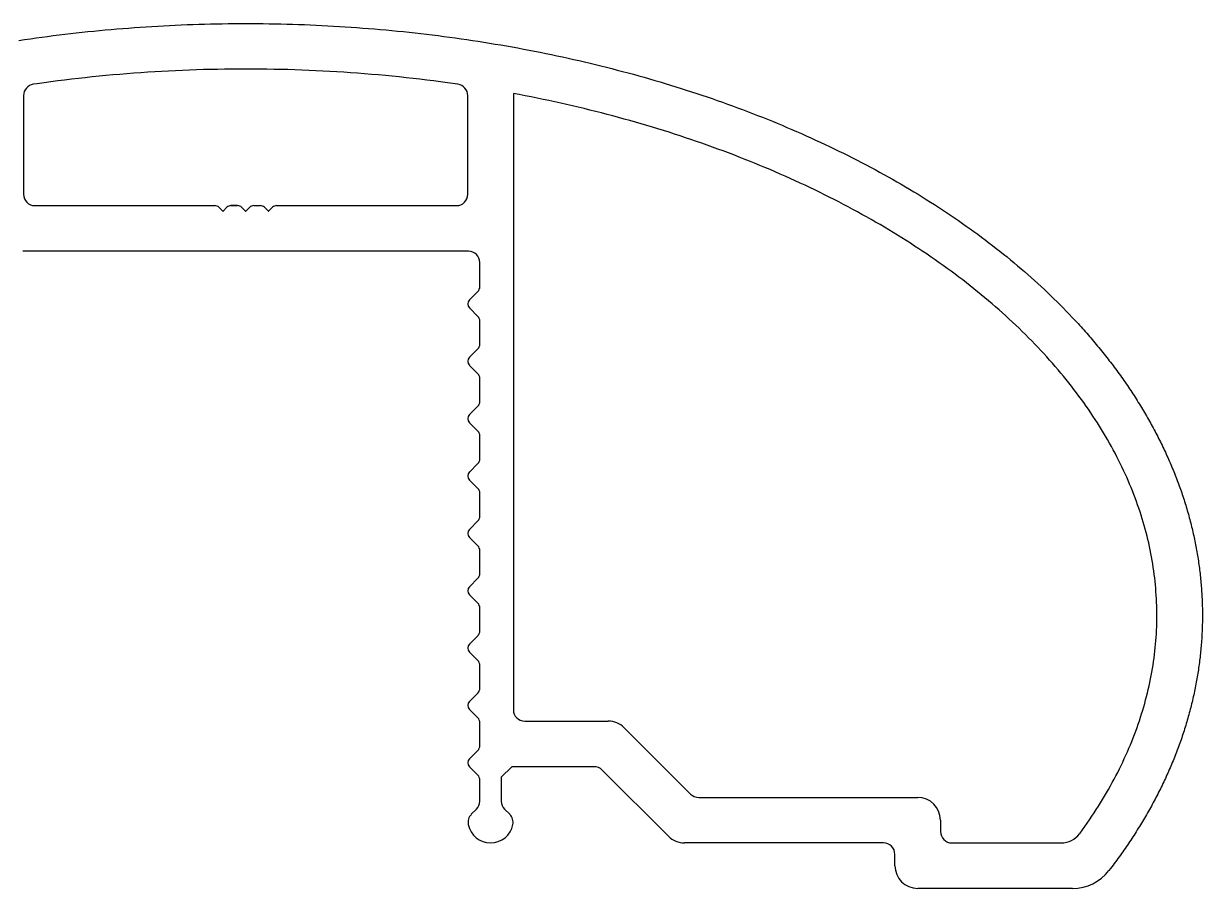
# Model space of a CAD drawing. Header units: inches. Extents: x -41 to 43, y 0.9 to 38.9.
# Drawn here: x -8.7 to 43, y 0.9 to 38.9 of the extents above; entities that cross this region are included whole.
import ezdxf

# ---------------------------------------------------------------- set-up
doc = ezdxf.new("R2010")
doc.units = ezdxf.units.IN
doc.header["$MEASUREMENT"] = 0
doc.layers.add('1', color=7, linetype='Continuous')

msp = doc.modelspace()

# ---------------------------------------------------------------- linework, layer by layer
at = {"color": 6}
for p, q in [((-2.061, 38.812), (-1.804, 38.823)), ((-1.804, 38.823), (-1.547, 38.834)), ((-1.547, 38.834), (-1.29, 38.843)), ((-1.29, 38.843), (-1.033, 38.851)), ((-1.033, 38.851), (-0.775, 38.859)), ((-0.775, 38.859), (-0.518, 38.865)), ((-0.518, 38.865), (-0.26, 38.87)), ((-0.26, 38.87), (-0.003, 38.875)), ((-0.003, 38.875), (0.255, 38.878)), ((0.255, 38.878), (0.513, 38.881)), ((0.513, 38.881), (0.77, 38.882)), ((0.77, 38.882), (1.028, 38.883)), ((1.028, 38.883), (1.286, 38.882)), ((1.286, 38.882), (1.544, 38.881)), ((1.544, 38.881), (1.801, 38.878)), ((1.801, 38.878), (2.059, 38.875)), ((2.059, 38.875), (2.317, 38.87)), ((2.317, 38.87), (2.574, 38.865)), ((2.574, 38.865), (2.832, 38.859)), ((2.832, 38.859), (3.089, 38.851)), ((3.089, 38.851), (3.347, 38.843)), ((3.347, 38.843), (3.604, 38.834)), ((3.604, 38.834), (3.861, 38.823)), ((3.861, 38.823), (4.118, 38.812)), ((-7.922, 38.285), (-7.67, 38.319)), ((-7.67, 38.319), (-7.418, 38.351)), ((-7.418, 38.351), (-7.165, 38.383)), ((-7.165, 38.383), (-6.913, 38.414)), ((-6.913, 38.414), (-6.659, 38.443)), ((-6.659, 38.443), (-6.406, 38.472)), ((-6.406, 38.472), (-6.152, 38.5)), ((-6.152, 38.5), (-5.898, 38.527)), ((-5.898, 38.527), (-5.644, 38.552)), ((-5.644, 38.552), (-5.389, 38.577)), ((-5.389, 38.577), (-5.134, 38.601)), ((-5.134, 38.601), (-4.879, 38.624)), ((-4.879, 38.624), (-4.624, 38.646)), ((-4.624, 38.646), (-4.368, 38.667)), ((-4.368, 38.667), (-4.113, 38.687)), ((-4.113, 38.687), (-3.857, 38.706)), ((-3.857, 38.706), (-3.601, 38.724)), ((-3.601, 38.724), (-3.345, 38.741)), ((-3.345, 38.741), (-3.088, 38.757)), ((-3.088, 38.757), (-2.832, 38.773)), ((-2.832, 38.773), (-2.575, 38.787)), ((-2.575, 38.787), (-2.318, 38.8)), ((-2.318, 38.8), (-2.061, 38.812)), ((4.118, 38.812), (4.375, 38.8)), ((4.375, 38.8), (4.632, 38.787)), ((4.632, 38.787), (4.889, 38.772)), ((4.889, 38.772), (5.145, 38.757)), ((5.145, 38.757), (5.402, 38.741)), ((5.402, 38.741), (5.658, 38.724)), ((5.658, 38.724), (5.914, 38.706)), ((5.914, 38.706), (6.17, 38.687)), ((6.17, 38.687), (6.425, 38.667)), ((6.425, 38.667), (6.681, 38.646)), ((6.681, 38.646), (6.936, 38.624)), ((6.936, 38.624), (7.191, 38.601)), ((7.191, 38.601), (7.446, 38.577)), ((7.446, 38.577), (7.7, 38.553)), ((7.7, 38.553), (7.955, 38.527)), ((7.955, 38.527), (8.209, 38.5)), ((8.209, 38.5), (8.462, 38.472)), ((8.462, 38.472), (8.716, 38.443)), ((8.716, 38.443), (8.969, 38.414)), ((8.969, 38.414), (9.222, 38.383)), ((9.222, 38.383), (9.475, 38.351)), ((9.475, 38.351), (9.727, 38.319)), ((9.727, 38.319), (9.979, 38.285)), ((-8.927, 38.142), (-8.676, 38.179)), ((-8.676, 38.179), (-8.425, 38.215)), ((-8.425, 38.215), (-8.174, 38.251)), ((-8.174, 38.251), (-7.922, 38.285)), ((9.979, 38.285), (10.23, 38.251)), ((10.23, 38.251), (10.482, 38.215)), ((10.482, 38.215), (10.733, 38.179)), ((10.733, 38.179), (10.983, 38.142)), ((10.983, 38.142), (11.233, 38.103)), ((11.233, 38.103), (11.483, 38.064)), ((11.483, 38.064), (11.733, 38.024)), ((11.733, 38.024), (11.982, 37.983)), ((11.982, 37.983), (12.23, 37.941)), ((12.23, 37.941), (12.478, 37.898)), ((12.478, 37.898), (12.726, 37.854)), ((12.726, 37.854), (12.973, 37.809)), ((12.973, 37.809), (13.22, 37.763)), ((13.22, 37.763), (13.467, 37.716)), ((13.467, 37.716), (13.713, 37.668)), ((13.713, 37.668), (13.958, 37.62)), ((13.958, 37.62), (14.203, 37.57)), ((14.203, 37.57), (14.447, 37.52)), ((14.447, 37.52), (14.691, 37.468)), ((14.691, 37.468), (14.935, 37.416)), ((14.935, 37.416), (15.178, 37.363)), ((15.178, 37.363), (15.42, 37.309)), ((15.42, 37.309), (15.662, 37.253)), ((15.662, 37.253), (15.903, 37.197)), ((15.903, 37.197), (16.144, 37.14)), ((16.144, 37.14), (16.384, 37.083)), ((16.384, 37.083), (16.624, 37.024)), ((16.624, 37.024), (16.863, 36.964)), ((16.863, 36.964), (17.101, 36.904)), ((17.101, 36.904), (17.339, 36.842)), ((17.339, 36.842), (17.576, 36.78)), ((17.576, 36.78), (17.812, 36.716)), ((17.812, 36.716), (18.048, 36.652)), ((18.048, 36.652), (18.284, 36.587)), ((18.284, 36.587), (18.518, 36.521)), ((18.518, 36.521), (18.752, 36.454)), ((18.752, 36.454), (18.985, 36.386)), ((18.985, 36.386), (19.218, 36.318)), ((19.218, 36.318), (19.45, 36.248)), ((19.45, 36.248), (19.681, 36.178)), ((19.681, 36.178), (19.912, 36.106)), ((19.912, 36.106), (20.142, 36.034)), ((20.142, 36.034), (20.371, 35.961)), ((20.371, 35.961), (20.599, 35.887)), ((20.599, 35.887), (20.827, 35.813)), ((20.827, 35.813), (21.054, 35.737)), ((21.054, 35.737), (21.28, 35.66)), ((21.28, 35.66), (21.505, 35.583)), ((21.505, 35.583), (21.73, 35.505)), ((21.73, 35.505), (21.954, 35.426)), ((21.954, 35.426), (22.177, 35.346)), ((22.177, 35.346), (22.399, 35.265)), ((22.399, 35.265), (22.62, 35.183)), ((22.62, 35.183), (22.841, 35.101)), ((22.841, 35.101), (23.061, 35.018)), ((23.061, 35.018), (23.28, 34.934)), ((23.28, 34.934), (23.498, 34.849)), ((23.498, 34.849), (23.715, 34.763)), ((23.715, 34.763), (23.932, 34.676)), ((23.932, 34.676), (24.148, 34.589)), ((24.148, 34.589), (24.362, 34.501)), ((24.362, 34.501), (24.576, 34.412)), ((24.576, 34.412), (24.789, 34.322)), ((24.789, 34.322), (25.001, 34.231)), ((25.001, 34.231), (25.212, 34.14)), ((25.212, 34.14), (25.423, 34.048)), ((25.423, 34.048), (25.632, 33.955)), ((25.632, 33.955), (25.84, 33.861)), ((25.84, 33.861), (26.048, 33.766)), ((26.048, 33.766), (26.254, 33.671)), ((26.254, 33.671), (26.46, 33.574)), ((26.46, 33.574), (26.664, 33.477)), ((26.664, 33.477), (26.868, 33.38)), ((26.868, 33.38), (27.071, 33.281)), ((27.071, 33.281), (27.272, 33.182)), ((27.272, 33.182), (27.473, 33.082)), ((27.473, 33.082), (27.673, 32.981)), ((27.673, 32.981), (27.871, 32.879)), ((27.871, 32.879), (28.069, 32.777)), ((28.069, 32.777), (28.266, 32.674)), ((28.266, 32.674), (28.461, 32.57)), ((28.461, 32.57), (28.656, 32.466)), ((28.656, 32.466), (28.85, 32.36)), ((28.85, 32.36), (29.042, 32.254)), ((29.042, 32.254), (29.234, 32.147)), ((29.234, 32.147), (29.424, 32.04)), ((29.424, 32.04), (29.613, 31.932)), ((29.613, 31.932), (29.802, 31.823)), ((29.802, 31.823), (29.989, 31.713)), ((29.989, 31.713), (30.175, 31.603)), ((30.175, 31.603), (30.36, 31.492)), ((30.36, 31.492), (30.544, 31.38)), ((30.544, 31.38), (30.727, 31.267)), ((30.727, 31.267), (30.908, 31.154)), ((30.908, 31.154), (31.089, 31.04)), ((31.089, 31.04), (31.268, 30.926)), ((31.268, 30.926), (31.447, 30.811)), ((31.447, 30.811), (31.624, 30.695)), ((31.624, 30.695), (31.8, 30.578)), ((31.8, 30.578), (31.975, 30.461)), ((31.975, 30.461), (32.148, 30.343)), ((32.148, 30.343), (32.321, 30.225)), ((32.321, 30.225), (32.492, 30.105)), ((32.492, 30.105), (32.662, 29.986)), ((32.662, 29.986), (32.831, 29.865)), ((32.831, 29.865), (32.999, 29.744)), ((32.999, 29.744), (33.165, 29.622)), ((33.165, 29.622), (33.331, 29.5)), ((33.331, 29.5), (33.495, 29.377)), ((33.495, 29.377), (33.658, 29.253)), ((33.658, 29.253), (33.819, 29.129)), ((33.819, 29.129), (33.98, 29.004)), ((33.98, 29.004), (34.139, 28.879)), ((10.808, 28.883), (-8.752, 28.883)), ((34.139, 28.879), (34.297, 28.753)), ((34.297, 28.753), (34.453, 28.626)), ((34.453, 28.626), (34.609, 28.499)), ((34.609, 28.499), (34.763, 28.371)), ((11.308, 27.321), (11.308, 28.383)), ((34.763, 28.371), (34.916, 28.242)), ((34.916, 28.242), (35.067, 28.113)), ((35.067, 28.113), (35.218, 27.984)), ((35.218, 27.984), (35.367, 27.854)), ((35.367, 27.854), (35.514, 27.723)), ((35.514, 27.723), (35.661, 27.592)), ((35.661, 27.592), (35.806, 27.46)), ((35.806, 27.46), (35.95, 27.327)), ((10.852, 26.739), (11.22, 27.108)), ((35.95, 27.327), (36.092, 27.194)), ((36.092, 27.194), (36.234, 27.061)), ((36.234, 27.061), (36.374, 26.927)), ((36.374, 26.927), (36.512, 26.792)), ((36.512, 26.792), (36.649, 26.657)), ((36.649, 26.657), (36.785, 26.522)), ((36.785, 26.522), (36.92, 26.386)), ((11.22, 26.017), (10.852, 26.386)), ((36.92, 26.386), (37.053, 26.249)), ((37.053, 26.249), (37.185, 26.112)), ((37.185, 26.112), (37.315, 25.974)), ((37.315, 25.974), (37.445, 25.835)), ((11.308, 24.801), (11.308, 25.805)), ((37.445, 25.835), (37.508, 25.767)), ((37.508, 25.767), (37.572, 25.698)), ((37.572, 25.698), (37.635, 25.628)), ((37.635, 25.628), (37.698, 25.559)), ((37.698, 25.559), (37.761, 25.489)), ((37.761, 25.489), (37.823, 25.419)), ((37.823, 25.419), (37.885, 25.349)), ((37.885, 25.349), (37.947, 25.279)), ((37.947, 25.279), (38.008, 25.209)), ((38.008, 25.209), (38.069, 25.139)), ((38.069, 25.139), (38.13, 25.068)), ((38.13, 25.068), (38.19, 24.998)), ((38.19, 24.998), (38.25, 24.927)), ((38.25, 24.927), (38.309, 24.857)), ((38.309, 24.857), (38.368, 24.786)), ((10.852, 24.219), (11.22, 24.588)), ((38.368, 24.786), (38.427, 24.715)), ((38.427, 24.715), (38.486, 24.644)), ((38.486, 24.644), (38.544, 24.572)), ((38.544, 24.572), (38.602, 24.501)), ((38.602, 24.501), (38.659, 24.43)), ((38.659, 24.43), (38.716, 24.358)), ((38.716, 24.358), (38.773, 24.287)), ((11.22, 23.497), (10.852, 23.866)), ((38.773, 24.287), (38.829, 24.215)), ((38.829, 24.215), (38.885, 24.143)), ((38.885, 24.143), (38.941, 24.071)), ((38.941, 24.071), (38.996, 23.999)), ((38.996, 23.999), (39.051, 23.927)), ((39.051, 23.927), (39.105, 23.855)), ((39.105, 23.855), (39.159, 23.782)), ((39.159, 23.782), (39.213, 23.71)), ((39.213, 23.71), (39.267, 23.637)), ((39.267, 23.637), (39.32, 23.565)), ((39.32, 23.565), (39.373, 23.492)), ((39.373, 23.492), (39.425, 23.419)), ((39.425, 23.419), (39.477, 23.346)), ((39.477, 23.346), (39.529, 23.273)), ((11.308, 22.281), (11.308, 23.285)), ((39.529, 23.273), (39.58, 23.2)), ((39.58, 23.2), (39.631, 23.127)), ((39.631, 23.127), (39.681, 23.053)), ((39.681, 23.053), (39.732, 22.98)), ((39.732, 22.98), (39.781, 22.906)), ((39.781, 22.906), (39.831, 22.833)), ((39.831, 22.833), (39.88, 22.759)), ((39.88, 22.759), (39.929, 22.685)), ((39.929, 22.685), (39.977, 22.611)), ((39.977, 22.611), (40.025, 22.537)), ((40.025, 22.537), (40.073, 22.463)), ((40.073, 22.463), (40.12, 22.389)), ((40.12, 22.389), (40.167, 22.314)), ((40.167, 22.314), (40.214, 22.24)), ((10.852, 21.699), (11.22, 22.068)), ((40.214, 22.24), (40.26, 22.165)), ((40.26, 22.165), (40.306, 22.091)), ((40.306, 22.091), (40.351, 22.016)), ((40.351, 22.016), (40.396, 21.941)), ((40.396, 21.941), (40.441, 21.866)), ((40.441, 21.866), (40.485, 21.792)), ((40.485, 21.792), (40.529, 21.717)), ((11.22, 20.977), (10.852, 21.346)), ((40.529, 21.717), (40.573, 21.641)), ((40.573, 21.641), (40.616, 21.566)), ((40.616, 21.566), (40.659, 21.491)), ((40.659, 21.491), (40.701, 21.416)), ((40.701, 21.416), (40.744, 21.34)), ((40.744, 21.34), (40.785, 21.265)), ((40.785, 21.265), (40.827, 21.189)), ((11.308, 19.761), (11.308, 20.765)), ((40.827, 21.189), (40.868, 21.114)), ((40.868, 21.114), (40.908, 21.038)), ((40.908, 21.038), (40.949, 20.962)), ((40.949, 20.962), (40.988, 20.886)), ((40.988, 20.886), (41.028, 20.81)), ((41.028, 20.81), (41.067, 20.734)), ((41.067, 20.734), (41.106, 20.658)), ((41.106, 20.658), (41.144, 20.582)), ((41.144, 20.582), (41.182, 20.506)), ((41.182, 20.506), (41.22, 20.429)), ((41.22, 20.429), (41.257, 20.353)), ((41.257, 20.353), (41.294, 20.277)), ((41.294, 20.277), (41.33, 20.2)), ((41.33, 20.2), (41.366, 20.124)), ((41.366, 20.124), (41.402, 20.047)), ((41.402, 20.047), (41.437, 19.97)), ((41.437, 19.97), (41.472, 19.893)), ((41.472, 19.893), (41.507, 19.817)), ((41.507, 19.817), (41.541, 19.74)), ((41.541, 19.74), (41.575, 19.663)), ((10.852, 19.179), (11.22, 19.548)), ((41.575, 19.663), (41.608, 19.586)), ((41.608, 19.586), (41.641, 19.509)), ((41.641, 19.509), (41.674, 19.431)), ((41.674, 19.431), (41.706, 19.354)), ((41.706, 19.354), (41.738, 19.277)), ((41.738, 19.277), (41.77, 19.2)), ((41.77, 19.2), (41.801, 19.122)), ((11.22, 18.457), (10.852, 18.826)), ((41.801, 19.122), (41.832, 19.045)), ((41.832, 19.045), (41.862, 18.967)), ((41.862, 18.967), (41.892, 18.89)), ((41.892, 18.89), (41.921, 18.812)), ((41.921, 18.812), (41.951, 18.735)), ((41.951, 18.735), (41.979, 18.657)), ((41.979, 18.657), (42.008, 18.579)), ((11.308, 17.241), (11.308, 18.245)), ((42.008, 18.579), (42.036, 18.501)), ((42.036, 18.501), (42.064, 18.423)), ((42.064, 18.423), (42.091, 18.345)), ((42.091, 18.345), (42.118, 18.268)), ((42.118, 18.268), (42.144, 18.19)), ((42.144, 18.19), (42.17, 18.111)), ((42.17, 18.111), (42.196, 18.033)), ((42.196, 18.033), (42.221, 17.955)), ((42.221, 17.955), (42.246, 17.877)), ((42.246, 17.877), (42.271, 17.799)), ((42.271, 17.799), (42.295, 17.721)), ((42.295, 17.721), (42.318, 17.642)), ((42.318, 17.642), (42.342, 17.564)), ((42.342, 17.564), (42.365, 17.485)), ((42.365, 17.485), (42.387, 17.407)), ((42.387, 17.407), (42.41, 17.328)), ((42.41, 17.328), (42.431, 17.25)), ((42.431, 17.25), (42.453, 17.171)), ((42.453, 17.171), (42.474, 17.092)), ((42.474, 17.092), (42.494, 17.014)), ((10.852, 16.659), (11.22, 17.028)), ((42.494, 17.014), (42.515, 16.935)), ((42.515, 16.935), (42.535, 16.856)), ((42.535, 16.856), (42.554, 16.777)), ((42.554, 16.777), (42.573, 16.698)), ((42.573, 16.698), (42.592, 16.619)), ((42.592, 16.619), (42.61, 16.54)), ((11.22, 15.937), (10.852, 16.306)), ((42.61, 16.54), (42.628, 16.461)), ((42.628, 16.461), (42.645, 16.382)), ((42.645, 16.382), (42.663, 16.303)), ((42.663, 16.303), (42.679, 16.224)), ((42.679, 16.224), (42.696, 16.145)), ((42.696, 16.145), (42.712, 16.066)), ((42.712, 16.066), (42.727, 15.986)), ((11.308, 14.721), (11.308, 15.725)), ((42.727, 15.986), (42.742, 15.907)), ((42.742, 15.907), (42.757, 15.828)), ((42.757, 15.828), (42.771, 15.749)), ((42.771, 15.749), (42.785, 15.669)), ((42.785, 15.669), (42.799, 15.59)), ((42.799, 15.59), (42.812, 15.51)), ((42.812, 15.51), (42.825, 15.431)), ((42.825, 15.431), (42.838, 15.352)), ((42.838, 15.352), (42.85, 15.272)), ((42.85, 15.272), (42.861, 15.193)), ((42.861, 15.193), (42.872, 15.113)), ((42.872, 15.113), (42.883, 15.034)), ((42.883, 15.034), (42.894, 14.954)), ((10.852, 14.139), (11.22, 14.508)), ((42.894, 14.954), (42.904, 14.874)), ((42.904, 14.874), (42.914, 14.795)), ((42.914, 14.795), (42.923, 14.715)), ((42.923, 14.715), (42.932, 14.636)), ((42.932, 14.636), (42.94, 14.556)), ((42.94, 14.556), (42.948, 14.476)), ((42.948, 14.476), (42.956, 14.397)), ((42.956, 14.397), (42.963, 14.317)), ((42.963, 14.317), (42.97, 14.237)), ((42.97, 14.237), (42.977, 14.158)), ((42.977, 14.158), (42.983, 14.078)), ((42.983, 14.078), (42.989, 13.998)), ((42.989, 13.998), (42.994, 13.918)), ((11.22, 13.417), (10.852, 13.786)), ((42.994, 13.918), (42.999, 13.839)), ((42.999, 13.839), (43.004, 13.759)), ((43.004, 13.759), (43.008, 13.679)), ((43.008, 13.679), (43.012, 13.6)), ((43.012, 13.6), (43.015, 13.52)), ((43.015, 13.52), (43.018, 13.44)), ((11.308, 12.201), (11.308, 13.205)), ((43.018, 13.44), (43.021, 13.36)), ((43.021, 13.36), (43.023, 13.281)), ((43.023, 13.281), (43.025, 13.201)), ((43.025, 13.201), (43.026, 13.121)), ((43.026, 13.121), (43.027, 13.041)), ((43.027, 13.041), (43.028, 12.962)), ((43.028, 12.962), (43.028, 12.882)), ((43.023, 12.483), (43.021, 12.404)), ((43.025, 12.563), (43.023, 12.483)), ((43.026, 12.643), (43.025, 12.563)), ((43.027, 12.722), (43.026, 12.643)), ((43.028, 12.802), (43.027, 12.722)), ((43.028, 12.882), (43.028, 12.802)), ((10.852, 11.619), (11.22, 11.988)), ((43, 11.926), (42.995, 11.846)), ((43.004, 12.005), (43, 11.926)), ((43.009, 12.085), (43.004, 12.005)), ((43.012, 12.165), (43.009, 12.085)), ((43.016, 12.244), (43.012, 12.165)), ((43.019, 12.324), (43.016, 12.244)), ((43.021, 12.404), (43.019, 12.324)), ((42.964, 11.448), (42.957, 11.369)), ((42.971, 11.528), (42.964, 11.448)), ((42.978, 11.607), (42.971, 11.528)), ((42.984, 11.687), (42.978, 11.607)), ((42.99, 11.767), (42.984, 11.687)), ((42.995, 11.846), (42.99, 11.767)), ((11.22, 10.897), (10.852, 11.266)), ((42.905, 10.891), (42.895, 10.812)), ((42.914, 10.971), (42.905, 10.891)), ((42.924, 11.05), (42.914, 10.971)), ((42.933, 11.13), (42.924, 11.05)), ((42.941, 11.209), (42.933, 11.13)), ((42.949, 11.289), (42.941, 11.209)), ((42.957, 11.369), (42.949, 11.289)), ((11.308, 9.681), (11.308, 10.685)), ((42.838, 10.415), (42.826, 10.335)), ((42.85, 10.494), (42.838, 10.415)), ((42.862, 10.573), (42.85, 10.494)), ((42.873, 10.653), (42.862, 10.573)), ((42.884, 10.732), (42.873, 10.653)), ((42.895, 10.812), (42.884, 10.732)), ((42.743, 9.859), (42.727, 9.78)), ((42.758, 9.939), (42.743, 9.859)), ((42.772, 10.018), (42.758, 9.939)), ((42.786, 10.097), (42.772, 10.018)), ((42.8, 10.177), (42.786, 10.097)), ((42.813, 10.256), (42.8, 10.177)), ((42.826, 10.335), (42.813, 10.256)), ((10.852, 9.099), (11.22, 9.468)), ((42.646, 9.384), (42.628, 9.305)), ((42.663, 9.463), (42.646, 9.384)), ((42.68, 9.543), (42.663, 9.463)), ((42.696, 9.622), (42.68, 9.543)), ((42.712, 9.701), (42.696, 9.622)), ((42.727, 9.78), (42.712, 9.701)), ((42.515, 8.832), (42.494, 8.753)), ((42.534, 8.911), (42.515, 8.832)), ((42.554, 8.989), (42.534, 8.911)), ((42.573, 9.068), (42.554, 8.989)), ((42.592, 9.147), (42.573, 9.068)), ((42.61, 9.226), (42.592, 9.147)), ((42.628, 9.305), (42.61, 9.226)), ((11.22, 8.377), (10.852, 8.746)), ((42.364, 8.281), (42.341, 8.202)), ((42.387, 8.359), (42.364, 8.281)), ((42.409, 8.438), (42.387, 8.359)), ((42.431, 8.517), (42.409, 8.438)), ((42.452, 8.595), (42.431, 8.517)), ((42.474, 8.674), (42.452, 8.595)), ((42.494, 8.753), (42.474, 8.674)), ((11.308, 7.16), (11.308, 8.165)), ((42.221, 7.81), (42.195, 7.732)), ((42.245, 7.889), (42.221, 7.81)), ((42.27, 7.967), (42.245, 7.889)), ((42.294, 8.045), (42.27, 7.967)), ((42.318, 8.124), (42.294, 8.045)), ((42.341, 8.202), (42.318, 8.124)), ((42.035, 7.264), (42.007, 7.186)), ((42.063, 7.341), (42.035, 7.264)), ((42.09, 7.419), (42.063, 7.341)), ((42.117, 7.498), (42.09, 7.419)), ((42.143, 7.576), (42.117, 7.498)), ((42.17, 7.654), (42.143, 7.576)), ((42.195, 7.732), (42.17, 7.654)), ((10.852, 6.579), (11.22, 6.948)), ((41.861, 6.797), (41.831, 6.72)), ((41.891, 6.875), (41.861, 6.797)), ((41.921, 6.952), (41.891, 6.875)), ((41.95, 7.03), (41.921, 6.952)), ((41.979, 7.108), (41.95, 7.03)), ((42.007, 7.186), (41.979, 7.108)), ((11.22, 5.857), (10.852, 6.226)), ((12.712, 6.233), (12.248, 5.769)), ((16.321, 6.233), (12.712, 6.233)), ((41.641, 6.256), (41.608, 6.179)), ((41.674, 6.333), (41.641, 6.256)), ((41.706, 6.41), (41.674, 6.333)), ((41.738, 6.487), (41.706, 6.41)), ((41.769, 6.565), (41.738, 6.487)), ((41.8, 6.642), (41.769, 6.565)), ((41.831, 6.72), (41.8, 6.642)), ((12.248, 5.769), (12.248, 4.72)), ((19.585, 3.176), (16.675, 6.086)), ((41.402, 5.718), (41.366, 5.641)), ((41.437, 5.795), (41.402, 5.718)), ((41.472, 5.871), (41.437, 5.795)), ((41.507, 5.948), (41.472, 5.871)), ((41.541, 6.025), (41.507, 5.948)), ((41.575, 6.102), (41.541, 6.025)), ((41.608, 6.179), (41.575, 6.102)), ((11.308, 4.72), (11.308, 5.645)), ((41.144, 5.183), (41.106, 5.107)), ((41.182, 5.259), (41.144, 5.183)), ((41.22, 5.335), (41.182, 5.259)), ((41.257, 5.412), (41.22, 5.335)), ((41.294, 5.488), (41.257, 5.412)), ((41.33, 5.565), (41.294, 5.488)), ((41.366, 5.641), (41.33, 5.565)), ((40.909, 4.727), (40.868, 4.652)), ((40.949, 4.803), (40.909, 4.727)), ((40.989, 4.879), (40.949, 4.803)), ((41.028, 4.955), (40.989, 4.879)), ((41.067, 5.031), (41.028, 4.955)), ((41.106, 5.107), (41.067, 5.031)), ((10.934, 4.139), (11.162, 4.366)), ((12.395, 4.366), (12.622, 4.139)), ((40.616, 4.199), (40.573, 4.124)), ((40.659, 4.274), (40.616, 4.199)), ((40.702, 4.35), (40.659, 4.274)), ((40.744, 4.425), (40.702, 4.35)), ((40.786, 4.501), (40.744, 4.425)), ((40.827, 4.576), (40.786, 4.501)), ((40.868, 4.652), (40.827, 4.576)), ((40.306, 3.675), (40.26, 3.6)), ((40.351, 3.75), (40.306, 3.675)), ((40.397, 3.824), (40.351, 3.75)), ((40.441, 3.899), (40.397, 3.824)), ((40.486, 3.974), (40.441, 3.899)), ((40.53, 4.049), (40.486, 3.974)), ((40.573, 4.124), (40.53, 4.049)), ((39.977, 3.155), (39.929, 3.081)), ((40.025, 3.229), (39.977, 3.155)), ((40.073, 3.303), (40.025, 3.229)), ((40.12, 3.377), (40.073, 3.303)), ((40.167, 3.452), (40.12, 3.377)), ((40.214, 3.526), (40.167, 3.452)), ((40.26, 3.6), (40.214, 3.526)), ((29.028, 2.883), (20.293, 2.883)), ((39.631, 2.639), (39.58, 2.566)), ((39.682, 2.713), (39.631, 2.639)), ((39.732, 2.786), (39.682, 2.713)), ((39.782, 2.86), (39.732, 2.786)), ((39.831, 2.933), (39.782, 2.86)), ((39.88, 3.007), (39.831, 2.933)), ((39.929, 3.081), (39.88, 3.007)), ((29.528, 1.883), (29.528, 2.383)), ((39.267, 2.128), (39.213, 2.056)), ((39.32, 2.201), (39.267, 2.128)), ((39.373, 2.274), (39.32, 2.201)), ((39.425, 2.347), (39.373, 2.274)), ((39.477, 2.42), (39.425, 2.347)), ((39.529, 2.493), (39.477, 2.42)), ((39.58, 2.566), (39.529, 2.493)), ((38.996, 1.766), (38.918, 1.666)), ((39.051, 1.839), (38.996, 1.766)), ((39.105, 1.911), (39.051, 1.839)), ((39.159, 1.983), (39.105, 1.911)), ((39.213, 2.056), (39.159, 1.983)), ((37.331, 0.883), (30.528, 0.883))]:
    msp.add_line(p, q, dxfattribs=at)
at = {"color": 4}
for p, q in [((13.04, 35.762), (12.778, 35.811)), ((12.778, 35.811), (12.778, 8.733)), ((13.302, 35.711), (13.04, 35.762)), ((13.562, 35.659), (13.302, 35.711)), ((13.823, 35.607), (13.562, 35.659)), ((14.082, 35.553), (13.823, 35.607)), ((14.341, 35.498), (14.082, 35.553)), ((14.6, 35.442), (14.341, 35.498)), ((14.857, 35.385), (14.6, 35.442)), ((15.114, 35.327), (14.857, 35.385)), ((15.371, 35.268), (15.114, 35.327)), ((15.626, 35.208), (15.371, 35.268)), ((15.881, 35.147), (15.626, 35.208)), ((16.135, 35.084), (15.881, 35.147)), ((16.389, 35.021), (16.135, 35.084)), ((16.642, 34.957), (16.389, 35.021)), ((16.894, 34.891), (16.642, 34.957)), ((17.145, 34.825), (16.894, 34.891)), ((17.395, 34.757), (17.145, 34.825)), ((17.645, 34.689), (17.395, 34.757)), ((17.894, 34.619), (17.645, 34.689)), ((18.142, 34.548), (17.894, 34.619)), ((18.389, 34.477), (18.142, 34.548)), ((18.636, 34.404), (18.389, 34.477)), ((18.881, 34.331), (18.636, 34.404)), ((19.126, 34.256), (18.881, 34.331)), ((19.37, 34.18), (19.126, 34.256)), ((19.613, 34.104), (19.37, 34.18)), ((19.855, 34.026), (19.613, 34.104)), ((20.096, 33.947), (19.855, 34.026)), ((20.336, 33.868), (20.096, 33.947)), ((20.576, 33.787), (20.336, 33.868)), ((20.814, 33.706), (20.576, 33.787)), ((21.052, 33.623), (20.814, 33.706)), ((21.288, 33.54), (21.052, 33.623)), ((21.524, 33.455), (21.288, 33.54)), ((21.758, 33.37), (21.524, 33.455)), ((21.992, 33.284), (21.758, 33.37)), ((22.224, 33.196), (21.992, 33.284)), ((22.456, 33.108), (22.224, 33.196)), ((22.686, 33.019), (22.456, 33.108)), ((22.916, 32.929), (22.686, 33.019)), ((23.144, 32.838), (22.916, 32.929)), ((23.372, 32.746), (23.144, 32.838)), ((23.598, 32.653), (23.372, 32.746)), ((23.823, 32.559), (23.598, 32.653)), ((24.047, 32.464), (23.823, 32.559)), ((24.27, 32.369), (24.047, 32.464)), ((24.492, 32.272), (24.27, 32.369)), ((24.713, 32.175), (24.492, 32.272)), ((24.932, 32.076), (24.713, 32.175)), ((25.151, 31.977), (24.932, 32.076)), ((25.368, 31.877), (25.151, 31.977)), ((25.584, 31.776), (25.368, 31.877)), ((25.799, 31.674), (25.584, 31.776)), ((26.013, 31.572), (25.799, 31.674)), ((26.225, 31.468), (26.013, 31.572)), ((26.436, 31.364), (26.225, 31.468)), ((26.647, 31.258), (26.436, 31.364)), ((26.855, 31.152), (26.647, 31.258)), ((27.063, 31.046), (26.855, 31.152)), ((27.27, 30.938), (27.063, 31.046)), ((27.475, 30.829), (27.27, 30.938)), ((27.679, 30.72), (27.475, 30.829)), ((27.881, 30.61), (27.679, 30.72)), ((28.083, 30.499), (27.881, 30.61)), ((28.283, 30.388), (28.083, 30.499)), ((28.481, 30.275), (28.283, 30.388)), ((28.679, 30.162), (28.481, 30.275)), ((28.875, 30.048), (28.679, 30.162)), ((29.07, 29.933), (28.875, 30.048)), ((29.263, 29.818), (29.07, 29.933)), ((29.455, 29.701), (29.263, 29.818)), ((29.646, 29.584), (29.455, 29.701)), ((29.835, 29.467), (29.646, 29.584)), ((30.023, 29.348), (29.835, 29.467)), ((30.21, 29.229), (30.023, 29.348)), ((30.395, 29.109), (30.21, 29.229)), ((30.579, 28.988), (30.395, 29.109)), ((30.761, 28.867), (30.579, 28.988)), ((30.942, 28.745), (30.761, 28.867)), ((31.121, 28.622), (30.942, 28.745)), ((31.299, 28.499), (31.121, 28.622)), ((31.476, 28.375), (31.299, 28.499)), ((31.651, 28.25), (31.476, 28.375)), ((31.825, 28.125), (31.651, 28.25)), ((31.997, 27.999), (31.825, 28.125)), ((32.168, 27.872), (31.997, 27.999)), ((32.337, 27.745), (32.168, 27.872)), ((32.505, 27.617), (32.337, 27.745)), ((32.671, 27.488), (32.505, 27.617)), ((32.836, 27.359), (32.671, 27.488)), ((32.999, 27.229), (32.836, 27.359)), ((33.161, 27.099), (32.999, 27.229)), ((33.321, 26.968), (33.161, 27.099)), ((33.48, 26.837), (33.321, 26.968)), ((33.637, 26.705), (33.48, 26.837)), ((33.792, 26.572), (33.637, 26.705)), ((33.946, 26.439), (33.792, 26.572)), ((34.099, 26.305), (33.946, 26.439)), ((34.25, 26.171), (34.099, 26.305)), ((34.399, 26.036), (34.25, 26.171)), ((34.547, 25.901), (34.399, 26.036)), ((34.693, 25.765), (34.547, 25.901)), ((34.838, 25.628), (34.693, 25.765)), ((34.981, 25.492), (34.838, 25.628)), ((35.122, 25.354), (34.981, 25.492)), ((35.262, 25.216), (35.122, 25.354)), ((35.4, 25.078), (35.262, 25.216)), ((35.537, 24.939), (35.4, 25.078)), ((35.672, 24.8), (35.537, 24.939)), ((35.805, 24.66), (35.672, 24.8)), ((35.937, 24.52), (35.805, 24.66)), ((36.067, 24.38), (35.937, 24.52)), ((36.196, 24.239), (36.067, 24.38)), ((36.322, 24.098), (36.196, 24.239)), ((36.447, 23.956), (36.322, 24.098)), ((36.571, 23.814), (36.447, 23.956)), ((36.693, 23.671), (36.571, 23.814)), ((36.813, 23.528), (36.693, 23.671)), ((36.931, 23.385), (36.813, 23.528)), ((37.048, 23.241), (36.931, 23.385)), ((37.163, 23.097), (37.048, 23.241)), ((37.277, 22.953), (37.163, 23.097)), ((37.389, 22.808), (37.277, 22.953)), ((37.499, 22.663), (37.389, 22.808)), ((37.607, 22.517), (37.499, 22.663)), ((37.714, 22.372), (37.607, 22.517)), ((37.819, 22.226), (37.714, 22.372)), ((37.923, 22.079), (37.819, 22.226)), ((38.025, 21.933), (37.923, 22.079)), ((38.125, 21.786), (38.025, 21.933)), ((38.223, 21.639), (38.125, 21.786)), ((38.32, 21.491), (38.223, 21.639)), ((38.415, 21.343), (38.32, 21.491)), ((38.508, 21.195), (38.415, 21.343)), ((38.6, 21.047), (38.508, 21.195)), ((38.69, 20.899), (38.6, 21.047)), ((38.778, 20.75), (38.69, 20.899)), ((38.864, 20.601), (38.778, 20.75)), ((38.949, 20.452), (38.864, 20.601)), ((39.032, 20.303), (38.949, 20.452)), ((39.114, 20.153), (39.032, 20.303)), ((39.194, 20.003), (39.114, 20.153)), ((39.272, 19.853), (39.194, 20.003)), ((39.348, 19.703), (39.272, 19.853)), ((39.422, 19.553), (39.348, 19.703)), ((39.495, 19.402), (39.422, 19.553)), ((39.566, 19.252), (39.495, 19.402)), ((39.636, 19.101), (39.566, 19.252)), ((39.704, 18.95), (39.636, 19.101)), ((39.77, 18.799), (39.704, 18.95)), ((39.834, 18.648), (39.77, 18.799)), ((39.897, 18.497), (39.834, 18.648)), ((39.958, 18.345), (39.897, 18.497)), ((40.017, 18.194), (39.958, 18.345)), ((40.074, 18.042), (40.017, 18.194)), ((40.13, 17.89), (40.074, 18.042)), ((40.185, 17.738), (40.13, 17.89)), ((40.237, 17.586), (40.185, 17.738)), ((40.288, 17.434), (40.237, 17.586)), ((40.337, 17.282), (40.288, 17.434)), ((40.384, 17.129), (40.337, 17.282)), ((40.43, 16.977), (40.384, 17.129)), ((40.474, 16.824), (40.43, 16.977)), ((40.516, 16.672), (40.474, 16.824)), ((40.557, 16.519), (40.516, 16.672)), ((40.596, 16.366), (40.557, 16.519)), ((40.633, 16.214), (40.596, 16.366)), ((40.669, 16.061), (40.633, 16.214)), ((40.703, 15.908), (40.669, 16.061)), ((40.735, 15.755), (40.703, 15.908)), ((40.765, 15.602), (40.735, 15.755)), ((40.794, 15.449), (40.765, 15.602)), ((40.821, 15.296), (40.794, 15.449)), ((40.847, 15.143), (40.821, 15.296)), ((40.871, 14.989), (40.847, 15.143)), ((40.893, 14.836), (40.871, 14.989)), ((40.913, 14.683), (40.893, 14.836)), ((40.932, 14.53), (40.913, 14.683)), ((40.949, 14.376), (40.932, 14.53)), ((40.965, 14.223), (40.949, 14.376)), ((40.978, 14.07), (40.965, 14.223)), ((40.99, 13.917), (40.978, 14.07)), ((41.001, 13.763), (40.99, 13.917)), ((41.01, 13.61), (41.001, 13.763)), ((41.017, 13.457), (41.01, 13.61)), ((41.022, 13.303), (41.017, 13.457)), ((41.026, 13.15), (41.022, 13.303)), ((41.028, 12.996), (41.026, 13.15)), ((41.028, 12.843), (41.028, 12.996)), ((41.02, 12.383), (41.024, 12.536)), ((41.024, 12.536), (41.027, 12.69)), ((41.027, 12.69), (41.028, 12.843)), ((40.985, 11.769), (40.996, 11.923)), ((40.996, 11.923), (41.005, 12.076)), ((41.005, 12.076), (41.013, 12.229)), ((41.013, 12.229), (41.02, 12.383)), ((40.941, 11.31), (40.957, 11.463)), ((40.957, 11.463), (40.972, 11.616)), ((40.972, 11.616), (40.985, 11.769)), ((40.882, 10.85), (40.903, 11.003)), ((40.903, 11.003), (40.923, 11.156)), ((40.923, 11.156), (40.941, 11.31)), ((40.78, 10.238), (40.808, 10.391)), ((40.808, 10.391), (40.834, 10.544)), ((40.834, 10.544), (40.859, 10.697)), ((40.859, 10.697), (40.882, 10.85)), ((40.685, 9.779), (40.718, 9.932)), ((40.718, 9.932), (40.75, 10.085)), ((40.75, 10.085), (40.78, 10.238)), ((40.536, 9.168), (40.576, 9.32)), ((40.576, 9.32), (40.614, 9.473)), ((40.614, 9.473), (40.651, 9.626)), ((40.651, 9.626), (40.685, 9.779)), ((40.407, 8.71), (40.451, 8.862)), ((40.451, 8.862), (40.495, 9.015)), ((40.495, 9.015), (40.536, 9.168)), ((40.262, 8.253), (40.312, 8.405)), ((40.312, 8.405), (40.36, 8.558)), ((40.36, 8.558), (40.407, 8.71)), ((13.278, 8.233), (16.943, 8.233)), ((17.65, 7.94), (20.56, 5.029)), ((40.045, 7.645), (40.102, 7.797)), ((40.102, 7.797), (40.157, 7.949)), ((40.157, 7.949), (40.21, 8.101)), ((40.21, 8.101), (40.262, 8.253)), ((39.864, 7.19), (39.926, 7.342)), ((39.926, 7.342), (39.986, 7.493)), ((39.986, 7.493), (40.045, 7.645)), ((39.6, 6.586), (39.669, 6.737)), ((39.669, 6.737), (39.736, 6.888)), ((39.736, 6.888), (39.801, 7.039)), ((39.801, 7.039), (39.864, 7.19)), ((39.384, 6.134), (39.458, 6.285)), ((39.458, 6.285), (39.53, 6.435)), ((39.53, 6.435), (39.6, 6.586)), ((39.152, 5.684), (39.231, 5.834)), ((39.231, 5.834), (39.308, 5.984)), ((39.308, 5.984), (39.384, 6.134)), ((38.82, 5.087), (38.906, 5.236)), ((38.906, 5.236), (38.99, 5.385)), ((38.99, 5.385), (39.072, 5.535)), ((39.072, 5.535), (39.152, 5.684)), ((20.914, 4.883), (30.528, 4.883)), ((38.553, 4.642), (38.644, 4.79)), ((38.644, 4.79), (38.733, 4.938)), ((38.733, 4.938), (38.82, 5.087)), ((38.173, 4.051), (38.27, 4.198)), ((38.27, 4.198), (38.366, 4.346)), ((38.366, 4.346), (38.46, 4.493)), ((38.46, 4.493), (38.553, 4.642)), ((31.528, 3.883), (31.528, 3.383)), ((37.87, 3.61), (37.973, 3.757)), ((37.973, 3.757), (38.073, 3.904)), ((38.073, 3.904), (38.173, 4.051)), ((37.637, 3.288), (37.659, 3.318)), ((37.659, 3.318), (37.765, 3.464)), ((37.765, 3.464), (37.87, 3.61)), ((32.028, 2.883), (36.833, 2.883))]:
    msp.add_line(p, q, dxfattribs=at)
at = {"color": 6}
for centre, radius, start, end in [((10.808, 28.383), 0.5, 0, 90), ((11.008, 27.321), 0.3, 315, 360), ((11.028, 26.563), 0.25, 135, 225), ((11.008, 25.805), 0.3, 360, 45), ((11.008, 24.801), 0.3, 315, 360), ((11.028, 24.043), 0.25, 135, 225), ((11.008, 23.285), 0.3, 360, 45), ((11.008, 22.281), 0.3, 315, 0), ((11.028, 21.523), 0.25, 135, 225), ((11.008, 20.765), 0.3, 0, 45), ((11.008, 19.761), 0.3, 315, 360), ((11.028, 19.003), 0.25, 135, 225), ((11.008, 18.245), 0.3, 360, 45), ((11.008, 17.241), 0.3, 315, 0), ((11.028, 16.483), 0.25, 135, 225), ((11.008, 15.725), 0.3, 0, 45), ((11.008, 14.721), 0.3, 315, 360), ((11.028, 13.963), 0.25, 135, 225), ((11.008, 13.205), 0.3, 0, 45), ((11.008, 12.201), 0.3, 315, 0), ((11.028, 11.443), 0.25, 135, 225), ((11.008, 10.685), 0.3, 360, 45), ((11.008, 9.681), 0.3, 315, 360), ((11.028, 8.923), 0.25, 135, 225), ((11.008, 8.165), 0.3, 0, 45), ((11.008, 7.16), 0.3, 315, 360), ((11.028, 6.403), 0.25, 135, 225), ((16.321, 5.733), 0.5, 45, 90), ((11.008, 5.645), 0.3, 360, 45), ((10.808, 4.72), 0.5, 315, 360), ((12.748, 4.72), 0.5, 180, 225), ((11.288, 3.785), 0.5, 135, 191.2455), ((11.778, 3.883), 1, 191.2455, 348.7545), ((12.269, 3.785), 0.5, 348.7545, 45), ((20.293, 3.883), 1, 225, 270), ((29.028, 2.383), 0.5, 0, 90), ((30.528, 1.883), 1, 180, 270), ((37.331, 2.883), 2, 270, 322.5168)]:
    msp.add_arc(centre, radius, start, end, dxfattribs=at)
at = {"color": 4}
for centre, radius, start, end in [((13.278, 8.733), 0.5, 180, 270), ((16.943, 7.233), 1, 45, 90), ((20.914, 5.383), 0.5, 225, 270), ((30.528, 3.883), 1, 0, 90), ((32.028, 3.383), 0.5, 180, 270), ((36.833, 3.883), 1, 270, 323.4935)]:
    msp.add_arc(centre, radius, start, end, dxfattribs=at)
at = {"layer": '1', "color": 4, "linetype": 'Continuous'}
for p, q in [((-2.967, 36.761), (-3.273, 36.742)), ((-2.661, 36.779), (-2.967, 36.761)), ((-2.354, 36.796), (-2.661, 36.779)), ((-2.047, 36.811), (-2.354, 36.796)), ((-1.74, 36.824), (-2.047, 36.811)), ((-1.433, 36.837), (-1.74, 36.824)), ((-1.126, 36.847), (-1.433, 36.837)), ((-0.818, 36.857), (-1.126, 36.847)), ((-0.511, 36.865), (-0.818, 36.857)), ((-0.203, 36.871), (-0.511, 36.865)), ((0.105, 36.876), (-0.203, 36.871)), ((0.413, 36.88), (0.105, 36.876)), ((0.72, 36.882), (0.413, 36.88)), ((1.028, 36.882), (0.72, 36.882)), ((1.336, 36.882), (1.028, 36.882)), ((1.644, 36.88), (1.336, 36.882)), ((1.952, 36.876), (1.644, 36.88)), ((2.259, 36.871), (1.952, 36.876)), ((2.567, 36.865), (2.259, 36.871)), ((2.875, 36.857), (2.567, 36.865)), ((3.182, 36.847), (2.875, 36.857)), ((3.489, 36.837), (3.182, 36.847)), ((3.797, 36.824), (3.489, 36.837)), ((4.104, 36.811), (3.797, 36.824)), ((4.41, 36.796), (4.104, 36.811)), ((4.717, 36.779), (4.41, 36.796)), ((5.024, 36.761), (4.717, 36.779)), ((5.33, 36.742), (5.024, 36.761)), ((-8.124, 36.238), (-8.294, 36.213)), ((-7.824, 36.28), (-8.124, 36.238)), ((-7.524, 36.321), (-7.824, 36.28)), ((-7.223, 36.36), (-7.524, 36.321)), ((-6.921, 36.398), (-7.223, 36.36)), ((-6.62, 36.434), (-6.921, 36.398)), ((-6.317, 36.469), (-6.62, 36.434)), ((-6.015, 36.503), (-6.317, 36.469)), ((-5.711, 36.535), (-6.015, 36.503)), ((-5.408, 36.566), (-5.711, 36.535)), ((-5.104, 36.595), (-5.408, 36.566)), ((-4.8, 36.623), (-5.104, 36.595)), ((-4.495, 36.65), (-4.8, 36.623)), ((-4.19, 36.675), (-4.495, 36.65)), ((-3.885, 36.699), (-4.19, 36.675)), ((-3.579, 36.721), (-3.885, 36.699)), ((-3.273, 36.742), (-3.579, 36.721)), ((5.636, 36.721), (5.33, 36.742)), ((5.941, 36.699), (5.636, 36.721)), ((6.247, 36.675), (5.941, 36.699)), ((6.552, 36.65), (6.247, 36.675)), ((6.856, 36.623), (6.552, 36.65)), ((7.16, 36.595), (6.856, 36.623)), ((7.464, 36.566), (7.16, 36.595)), ((7.768, 36.535), (7.464, 36.566)), ((8.071, 36.503), (7.768, 36.535)), ((8.374, 36.469), (8.071, 36.503)), ((8.676, 36.434), (8.374, 36.469)), ((8.978, 36.398), (8.676, 36.434)), ((9.279, 36.36), (8.978, 36.398)), ((9.58, 36.321), (9.279, 36.36)), ((9.881, 36.28), (9.58, 36.321)), ((10.348, 36.215), (9.881, 36.28)), ((-8.722, 35.719), (-8.722, 31.383)), ((10.778, 31.383), (10.778, 35.719)), ((-8.222, 30.883), (-0.325, 30.883)), ((-0.325, 30.883), (-0.325, 30.883)), ((-0.148, 30.809), (0.023, 30.638)), ((0.034, 30.638), (0.205, 30.809)), ((0.382, 30.883), (0.675, 30.883)), ((0.675, 30.883), (0.382, 30.883)), ((0.382, 30.883), (0.675, 30.883)), ((0.675, 30.883), (0.382, 30.883)), ((0.382, 30.883), (0.675, 30.883)), ((0.852, 30.809), (1.023, 30.638)), ((1.034, 30.638), (1.205, 30.809)), ((1.382, 30.883), (1.675, 30.883)), ((1.851, 30.809), (2.023, 30.638)), ((2.034, 30.638), (2.205, 30.809)), ((2.382, 30.883), (10.278, 30.883))]:
    msp.add_line(p, q, dxfattribs=at)
for centre, radius, start, end in [((-8.222, 35.719), 0.5, 98.2601, 180), ((10.278, 35.719), 0.5, 0, 82.0159), ((-8.222, 31.383), 0.5, 180, 270), ((10.278, 31.383), 0.5, 270, 0), ((-0.325, 30.633), 0.25, 45, 90), ((0.028, 30.644), 0.008, 225, 315), ((0.382, 30.633), 0.25, 90, 135), ((0.675, 30.633), 0.25, 45, 90), ((1.028, 30.644), 0.008, 225, 315), ((1.382, 30.633), 0.25, 90, 135), ((1.675, 30.633), 0.25, 45, 90), ((2.028, 30.644), 0.008, 225, 315), ((2.382, 30.633), 0.25, 90, 135)]:
    msp.add_arc(centre, radius, start, end, dxfattribs=at)

doc.saveas('drawing.dxf')
